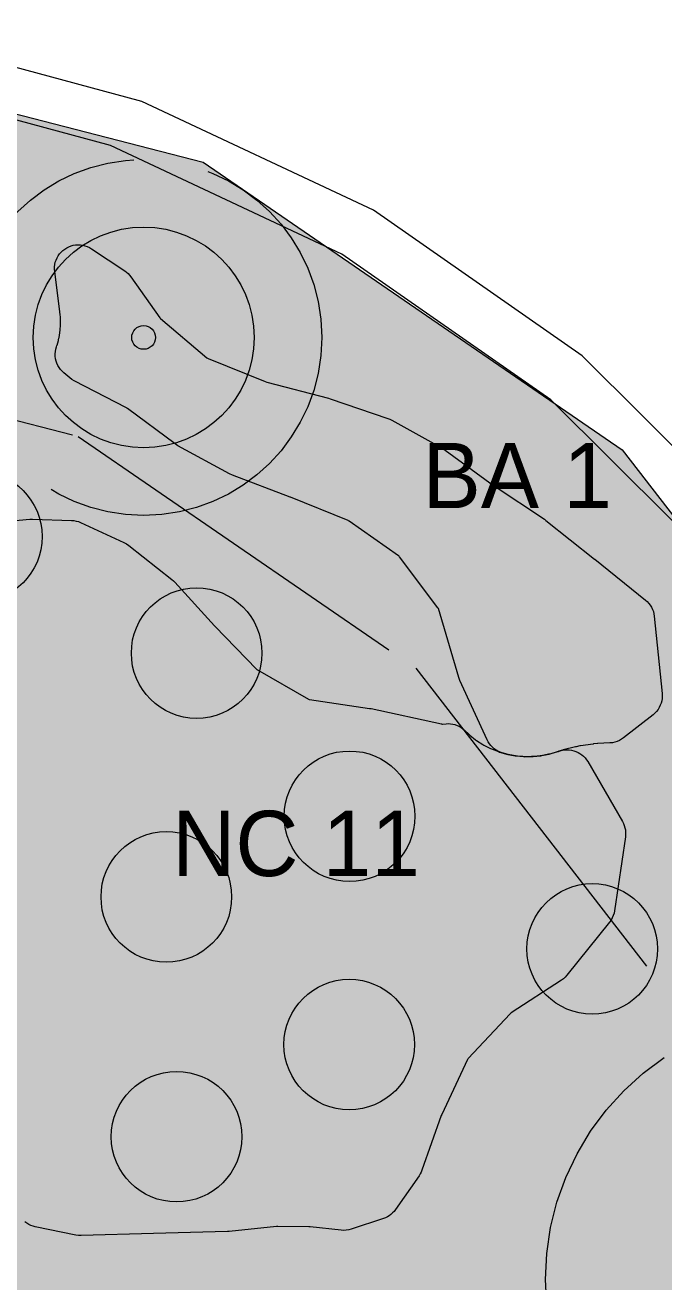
# Model space of a CAD drawing. Header units: metres. Extents: x 1 to 213, y 1 to 147.
# Drawn here: x 95.047 to 97.199, y 49.892 to 54.128 of the extents above; entities that cross this region are included whole.
import ezdxf

# ---------------------------------------------------------------- set-up
doc = ezdxf.new("R2010")
doc.units = ezdxf.units.M
doc.linetypes.add('DASHED', pattern=[1.524, 1.27, -0.254])
doc.layers.get('0').update_dxf_attribs({"lineweight": 0, "plot": 0})
for name, color, linetype, lineweight, plot in [('00-BASE-ARQUITECTURA', 8, 'Continuous', 0, False), ('PJ-ARBUSTOS', 82, 'Continuous', 0, False), ('PJ-COPA-ADULTA', 8, 'DASHED', 0, False), ('PJ-ETIQUETAS', 7, 'Continuous', 0, False), ('PJ-GRAVILLA', 42, 'Continuous', 0, False), ('PJ-HERBACEAS', 212, 'Continuous', 0, False), ('PJ-LIMITE-JARDIN', 7, 'Continuous', 0, False), ('PJ-MASAS', 92, 'Continuous', 0, False), ('PJ-MASAS-RELLENO', 92, 'Continuous', 0, False), ('PJ-PROTEGIDO', 30, 'DASHED', 0, False), ('PJ-RIEGO-SECTORES', 5, 'Continuous', 0, False), ('PJ-VISIBILIDAD', 1, 'DASHED', 0, False)]:
    doc.layers.add(name, color=color, linetype=linetype, lineweight=lineweight, plot=plot)

# ---------------------------------------------------------------- blocks, each defined once
blk = doc.blocks.new('PJ_NC')
blk.add_circle((0, 0), 0.22)
for tag, p, height in [('CODIGO', (0.15, 0.15), 0.2), ('ESPECIE', (0.15, -0.1), 0.15), ('ZONA', (0.15, -0.3), 0.15)]:
    blk.add_attdef(tag, p, '', height=height)
blk = doc.blocks.new('PJ_BA')
for radius in [0.372, 0.04]:
    blk.add_circle((0, 0), radius)
for tag, p, height in [('CODIGO', (0.15, 0.15), 0.2), ('ESPECIE', (0.15, -0.1), 0.15), ('ZONA', (0.15, -0.3), 0.15)]:
    blk.add_attdef(tag, p, '', height=height)

msp = doc.modelspace()

# ---------------------------------------------------------------- hatches: boundary and pattern name
at = {"layer": 'PJ-GRAVILLA'}
h = msp.add_hatch(dxfattribs=at)
h.set_pattern_fill('GRAVEL', scale=0.03)
h.paths.add_polyline_path([(77.6993, 54.0632), (78.7135, 54.0191), (78.7135, 53.4899), (79.0663, 53.2253), (90.7961, 53.2253), (91.1489, 53.4899), (91.1489, 54.0191), (92.1631, 54.0632), (94.1034, 54.0632), (95.6468, 53.6663), (97.0579, 52.6962), (98.1163, 51.3291), (101.2913, 42.642), (101.0708, 42.4656), (70.5996, 42.4656), (70.5555, 42.8184), (70.8201, 43.568), (73.8187, 51.3732), (74.6125, 52.4757), (75.4503, 53.1812), (76.3764, 53.7104), (77.6993, 54.0632)])
at = {"layer": 'PJ-MASAS-RELLENO'}
for points in [[(95.1466, 53.297), (95.1459, 53.3049), (95.1461, 53.3129), (95.147, 53.3208), (95.1487, 53.3286), (95.1512, 53.3361), (95.1544, 53.3434), (95.1584, 53.3503), (95.1629, 53.3568), (95.1682, 53.3628), (95.1739, 53.3683), (95.1802, 53.3731), (95.187, 53.3773), (95.1941, 53.3808), (95.2016, 53.3836), (95.2092, 53.3857), (95.2171, 53.3869), (95.225, 53.3874), (95.233, 53.3871), (95.2408, 53.386), (95.2486, 53.3841), (95.2561, 53.3815), (95.2633, 53.3782), (95.2701, 53.3741), (95.3824, 53.2996), (95.3883, 53.2953), (95.3939, 53.2904), (95.3989, 53.285), (95.4035, 53.2792), (95.501, 53.1413), (95.502, 53.14), (95.5032, 53.1389), (95.6596, 53.0065), (95.6613, 53.0052), (95.6632, 53.0044), (95.856, 52.9263), (95.8608, 52.9247), (96.0691, 52.8701), (96.0746, 52.8684), (96.2692, 52.8021), (96.2759, 52.7995), (96.2824, 52.7963), (96.454, 52.7006), (96.4622, 52.6954), (96.6254, 52.5763), (96.6268, 52.5753), (96.7962, 52.4627), (96.8017, 52.4586), (96.9654, 52.3282), (96.9658, 52.328), (97.1373, 52.19), (97.1432, 52.1848), (97.1486, 52.1789), (97.1533, 52.1726), (97.1575, 52.1658), (97.1609, 52.1587), (97.1636, 52.1512), (97.1655, 52.1435), (97.1667, 52.1357), (97.193, 51.8749), (97.1934, 51.8668), (97.193, 51.8588), (97.1918, 51.8508), (97.1898, 51.843), (97.187, 51.8355), (97.1835, 51.8282), (97.1792, 51.8214), (97.1743, 51.815), (97.1688, 51.8091), (97.1627, 51.8039), (97.0627, 51.7256), (97.056, 51.7209), (97.0489, 51.7169), (97.0414, 51.7137), (97.0335, 51.7112), (97.0255, 51.7095), (97.0174, 51.7087), (96.9768, 51.7067), (96.9749, 51.7066), (96.9622, 51.7053), (96.9602, 51.7051), (96.9177, 51.6988), (96.9158, 51.6984), (96.9033, 51.696), (96.9014, 51.6955), (96.8597, 51.6851), (96.8578, 51.6846), (96.8456, 51.6809), (96.8428, 51.6799), (96.8428, 51.6799), (96.8402, 51.6791), (96.818, 51.6723), (96.8105, 51.6705), (96.7897, 51.6663), (96.7821, 51.6651), (96.761, 51.6629), (96.7532, 51.6625), (96.732, 51.6624), (96.7243, 51.6627), (96.7061, 51.6644), (96.6991, 51.6653), (96.6745, 51.6698), (96.6664, 51.6717), (96.6541, 51.6753), (96.6469, 51.6778), (96.64, 51.6809), (96.6334, 51.6847), (96.6272, 51.6891), (96.6214, 51.6941), (96.6162, 51.6996), (96.6115, 51.7056), (96.6073, 51.712), (96.6038, 51.7187), (96.5119, 51.9189), (96.5079, 51.9296), (96.4394, 52.1613), (96.4388, 52.163), (96.4378, 52.1645), (96.3081, 52.336), (96.3068, 52.3376), (96.3052, 52.3389), (96.1387, 52.4556), (96.1368, 52.4568), (96.1348, 52.4578), (95.9405, 52.5371), (95.9397, 52.5374), (95.7455, 52.6116), (95.7359, 52.616), (95.562, 52.7105), (95.5525, 52.7165), (95.3915, 52.836), (95.3901, 52.8369), (95.3888, 52.8377), (95.212, 52.9295), (95.2046, 52.9339), (95.1977, 52.939), (95.1771, 52.9562), (95.1712, 52.9616), (95.1659, 52.9676), (95.1612, 52.9741), (95.1572, 52.981), (95.1539, 52.9883), (95.1513, 52.9958), (95.1495, 53.0036), (95.1485, 53.0116), (95.1483, 53.0196), (95.1489, 53.0276), (95.1503, 53.0355), (95.1524, 53.0432), (95.1539, 53.0476), (95.1545, 53.0495), (95.1589, 53.0651), (95.1594, 53.067), (95.1607, 53.0729), (95.1611, 53.0749), (95.1639, 53.0908), (95.1642, 53.0928), (95.1649, 53.0988), (95.1651, 53.1008), (95.1663, 53.117), (95.1664, 53.119), (95.1665, 53.125), (95.1665, 53.127), (95.166, 53.1432), (95.1659, 53.1452), (95.1654, 53.1518), (95.1653, 53.1528), (95.1644, 53.1608), (95.1643, 53.1618), (95.1466, 53.297)], [(93.8846, 51.994), (93.8887, 52.0003), (93.8934, 52.0061), (93.8986, 52.0115), (93.9042, 52.0164), (93.9103, 52.0207), (93.9168, 52.0244), (93.9236, 52.0275), (93.9306, 52.03), (93.9379, 52.0318), (93.9441, 52.033), (93.946, 52.0335), (94.0158, 52.051), (94.0177, 52.0515), (94.044, 52.0595), (94.0459, 52.0601), (94.1137, 52.0843), (94.1155, 52.085), (94.1409, 52.0955), (94.1427, 52.0963), (94.2077, 52.1271), (94.2095, 52.128), (94.2337, 52.1409), (94.2354, 52.1419), (94.2972, 52.1789), (94.2988, 52.18), (94.3217, 52.1952), (94.3233, 52.1964), (94.3811, 52.2392), (94.3826, 52.2404), (94.4039, 52.2579), (94.4054, 52.2592), (94.4587, 52.3075), (94.4601, 52.3088), (94.4795, 52.3283), (94.4809, 52.3297), (94.4893, 52.3389), (94.4946, 52.3443), (94.5003, 52.3491), (94.5065, 52.3533), (94.5131, 52.3569), (94.52, 52.3599), (94.5271, 52.3623), (94.7239, 52.417), (94.7322, 52.4188), (94.912, 52.4488), (94.9181, 52.4495), (95.0628, 52.4624), (95.0723, 52.4626), (95.203, 52.4587), (95.2109, 52.458), (95.2188, 52.4566), (95.2265, 52.4544), (95.2339, 52.4514), (95.3799, 52.3844), (95.3884, 52.3799), (95.3963, 52.3744), (95.5414, 52.2591), (95.5463, 52.2549), (95.5509, 52.2503), (95.685, 52.1028), (95.6859, 52.1018), (95.8272, 51.9567), (95.8285, 51.9555), (95.8301, 51.9545), (96.0019, 51.8561), (96.0035, 51.8552), (96.0054, 51.8549), (96.2072, 51.8252), (96.2125, 51.8242), (96.4493, 51.7728), (96.4513, 51.7724), (96.4533, 51.7725), (96.4652, 51.7736), (96.4727, 51.7739), (96.4803, 51.7735), (96.4878, 51.7723), (96.4952, 51.7705), (96.5024, 51.768), (96.5093, 51.7648), (96.5158, 51.7609), (96.522, 51.7565), (96.5277, 51.7515), (96.542, 51.7377), (96.5449, 51.7351), (96.5646, 51.7195), (96.5677, 51.7173), (96.5888, 51.7037), (96.5921, 51.7017), (96.6144, 51.6902), (96.618, 51.6886), (96.6413, 51.6793), (96.6449, 51.678), (96.669, 51.671), (96.6727, 51.6701), (96.6974, 51.6654), (96.7012, 51.6648), (96.7262, 51.6626), (96.7301, 51.6624), (96.7552, 51.6625), (96.759, 51.6627), (96.784, 51.6653), (96.7878, 51.6659), (96.8124, 51.6708), (96.8162, 51.6718), (96.8411, 51.6794), (96.8439, 51.6803), (96.8439, 51.6803), (96.8465, 51.6811), (96.8501, 51.6822), (96.8575, 51.6841), (96.8651, 51.6853), (96.8728, 51.6857), (96.8804, 51.6854), (96.888, 51.6843), (96.8954, 51.6826), (96.9027, 51.6801), (96.9097, 51.677), (96.9163, 51.6732), (96.9226, 51.6687), (96.9284, 51.6637), (96.9337, 51.6582), (96.9384, 51.6522), (96.9426, 51.6458), (97.0593, 51.4443), (97.0628, 51.4375), (97.0656, 51.4304), (97.0678, 51.423), (97.0692, 51.4155), (97.07, 51.4079), (97.0699, 51.4002), (97.0692, 51.3926), (97.0328, 51.1432), (97.0311, 51.1348), (97.0285, 51.1267), (97.0251, 51.1189), (97.0209, 51.1115), (97.0159, 51.1046), (96.8721, 50.926), (96.8665, 50.9198), (96.8603, 50.9142), (96.8536, 50.9093), (96.6845, 50.7986), (96.6827, 50.7972), (96.6809, 50.7956), (96.5395, 50.6451), (96.5382, 50.6435), (96.5372, 50.6417), (96.4506, 50.4566), (96.4491, 50.453), (96.3839, 50.2691), (96.3812, 50.2625), (96.3779, 50.2561), (96.3741, 50.2501), (96.2944, 50.1359), (96.2899, 50.1301), (96.2849, 50.1247), (96.2794, 50.1198), (96.2735, 50.1154), (96.2673, 50.1116), (96.2607, 50.1084), (96.2538, 50.1057), (96.1456, 50.0701), (96.1374, 50.0679), (96.129, 50.0665), (96.1206, 50.0661), (96.1121, 50.0665), (96.0068, 50.0777), (96.0029, 50.0779), (95.8981, 50.0787), (95.8938, 50.0785), (95.7343, 50.0626), (95.7285, 50.0622), (95.4792, 50.0555), (95.2357, 50.0483), (95.2265, 50.0486), (95.2173, 50.0499), (95.0811, 50.0779), (95.0735, 50.0798), (95.0662, 50.0825), (95.0591, 50.0859), (95.0524, 50.09), (95.0461, 50.0947), (95.0403, 50.1), (95.0351, 50.1059), (95.0304, 50.1122), (95.0265, 50.119), (95.0231, 50.1261), (94.9677, 50.2623), (94.9648, 50.2706), (94.8997, 50.4992), (94.8994, 50.5003), (94.8966, 50.5093), (94.8962, 50.5104), (94.8935, 50.5181), (94.8931, 50.5192), (94.8898, 50.5279), (94.8893, 50.529), (94.8062, 50.7287), (94.8059, 50.7295), (94.8029, 50.7362), (94.8025, 50.7371), (94.8, 50.7425), (94.7992, 50.7441), (94.7923, 50.7571), (94.7914, 50.7587), (94.7886, 50.7635), (94.7876, 50.765), (94.7796, 50.7773), (94.7786, 50.7788), (94.7753, 50.7833), (94.7742, 50.7848), (94.7651, 50.7963), (94.7639, 50.7977), (94.76, 50.8022), (94.7594, 50.8029), (94.7544, 50.8083), (94.7538, 50.809), (94.6358, 50.9327), (94.6351, 50.9334), (94.6301, 50.9384), (94.6295, 50.939), (94.6253, 50.943), (94.624, 50.9443), (94.6132, 50.9537), (94.6119, 50.9548), (94.6077, 50.9581), (94.6063, 50.9592), (94.5947, 50.9676), (94.5933, 50.9687), (94.5888, 50.9716), (94.5873, 50.9726), (94.5751, 50.9799), (94.5735, 50.9808), (94.5688, 50.9833), (94.5672, 50.9842), (94.5544, 50.9904), (94.5528, 50.9911), (94.5475, 50.9934), (94.5466, 50.9938), (94.54, 50.9965), (94.5392, 50.9968), (94.3704, 51.0609), (94.3693, 51.0612), (94.3613, 51.0641), (94.3602, 51.0644), (94.3536, 51.0665), (94.3516, 51.0671), (94.335, 51.0714), (94.3329, 51.0719), (94.3261, 51.0733), (94.325, 51.0735), (94.3166, 51.075), (94.3155, 51.0752), (94.1625, 51.0981), (94.155, 51.0996), (94.1478, 51.1018), (94.1407, 51.1046), (94.134, 51.1082), (94.1276, 51.1123), (94.1216, 51.117), (94.1162, 51.1223), (94.1112, 51.1281), (94.1068, 51.1343), (94.1031, 51.1409), (94.0999, 51.1478), (94.0807, 51.1967), (94.08, 51.1982), (94.0791, 51.1996), (93.9923, 51.3205), (93.9868, 51.3293), (93.9182, 51.4569), (93.9143, 51.4654), (93.8471, 51.6359), (93.8447, 51.6429), (93.8429, 51.65), (93.8419, 51.6573), (93.8415, 51.6646), (93.8395, 51.8951), (93.8398, 51.9023), (93.8407, 51.9095), (93.8423, 51.9165), (93.8444, 51.9234), (93.8472, 51.93), (93.8506, 51.9364), (93.8846, 51.994)]]:
    msp.add_hatch(color=7, dxfattribs=at).paths.add_polyline_path(points)

# ---------------------------------------------------------------- linework, layer by layer
at = {"layer": '00-BASE-ARQUITECTURA'}
for points in [[(98.4137, 50.8926), (98.0367, 51.6953), (97.5346, 52.4059), (96.9236, 53.0128), (96.2201, 53.5046), (95.4403, 53.87), (94.6006, 54.0977), (93.7171, 54.1761)], [(98.3079, 50.7444), (97.9309, 51.5472), (97.4288, 52.2577), (96.8178, 52.8646), (96.1143, 53.3564), (95.3345, 53.7219), (94.4947, 53.9495), (93.6113, 54.0279)]]:
    msp.add_lwpolyline(points, dxfattribs=at)
at = {"layer": 'PJ-COPA-ADULTA'}
msp.add_circle((95.4462, 53.0752), 0.6, dxfattribs=at)
at = {"layer": 'PJ-LIMITE-JARDIN'}
msp.add_lwpolyline([(77.6993, 54.0632), (78.7135, 54.0191), (78.7135, 53.4899), (79.0663, 53.2253), (90.7961, 53.2253), (91.1489, 53.4899), (91.1489, 54.0191), (92.1631, 54.0632), (94.1034, 54.0632), (95.6468, 53.6663), (97.0579, 52.6962), (98.1163, 51.3291), (101.2913, 42.642), (101.0708, 42.4656), (70.5996, 42.4656), (70.5555, 42.8184), (70.8201, 43.568), (73.8187, 51.3732), (74.6125, 52.4757), (75.4503, 53.1812), (76.3764, 53.7104), (77.6993, 54.0632)], close=True, dxfattribs=at)
at = {"layer": 'PJ-MASAS'}
msp.add_lwpolyline([(95.1466, 53.297), (95.1459, 53.3049), (95.1461, 53.3129), (95.147, 53.3208), (95.1487, 53.3286), (95.1512, 53.3361), (95.1544, 53.3434), (95.1584, 53.3503), (95.1629, 53.3568), (95.1682, 53.3628), (95.1739, 53.3683), (95.1802, 53.3731), (95.187, 53.3773), (95.1941, 53.3808), (95.2016, 53.3836), (95.2092, 53.3857), (95.2171, 53.3869), (95.225, 53.3874), (95.233, 53.3871), (95.2408, 53.386), (95.2486, 53.3841), (95.2561, 53.3815), (95.2633, 53.3782), (95.2701, 53.3741), (95.3824, 53.2996), (95.3883, 53.2953), (95.3939, 53.2904), (95.3989, 53.285), (95.4035, 53.2792), (95.501, 53.1413), (95.502, 53.14), (95.5032, 53.1389), (95.6596, 53.0065), (95.6613, 53.0052), (95.6632, 53.0044), (95.856, 52.9263), (95.8608, 52.9247), (96.0691, 52.8701), (96.0746, 52.8684), (96.2692, 52.8021), (96.2759, 52.7995), (96.2824, 52.7963), (96.454, 52.7006), (96.4622, 52.6954), (96.6254, 52.5763), (96.6268, 52.5753), (96.7962, 52.4627), (96.8017, 52.4586), (96.9654, 52.3282), (96.9658, 52.328), (97.1373, 52.19), (97.1432, 52.1848), (97.1486, 52.1789), (97.1533, 52.1726), (97.1575, 52.1658), (97.1609, 52.1587), (97.1636, 52.1512), (97.1655, 52.1435), (97.1667, 52.1357), (97.193, 51.8749), (97.1934, 51.8668), (97.193, 51.8588), (97.1918, 51.8508), (97.1898, 51.843), (97.187, 51.8355), (97.1835, 51.8282), (97.1792, 51.8214), (97.1743, 51.815), (97.1688, 51.8091), (97.1627, 51.8039), (97.0627, 51.7256), (97.056, 51.7209), (97.0489, 51.7169), (97.0414, 51.7137), (97.0335, 51.7112), (97.0255, 51.7095), (97.0174, 51.7087), (96.9768, 51.7067), (96.9749, 51.7066), (96.9622, 51.7053), (96.9602, 51.7051), (96.9177, 51.6988), (96.9158, 51.6984), (96.9033, 51.696), (96.9014, 51.6955), (96.8597, 51.6851), (96.8578, 51.6846), (96.8456, 51.6809), (96.8428, 51.6799), (96.8428, 51.6799), (96.8402, 51.6791), (96.818, 51.6723), (96.8105, 51.6705), (96.7897, 51.6663), (96.7821, 51.6651), (96.761, 51.6629), (96.7532, 51.6625), (96.732, 51.6624), (96.7243, 51.6627), (96.7061, 51.6644), (96.6991, 51.6653), (96.6745, 51.6698), (96.6664, 51.6717), (96.6541, 51.6753), (96.6469, 51.6778), (96.64, 51.6809), (96.6334, 51.6847), (96.6272, 51.6891), (96.6214, 51.6941), (96.6162, 51.6996), (96.6115, 51.7056), (96.6073, 51.712), (96.6038, 51.7187), (96.5119, 51.9189), (96.5079, 51.9296), (96.4394, 52.1613), (96.4388, 52.163), (96.4378, 52.1645), (96.3081, 52.336), (96.3068, 52.3376), (96.3052, 52.3389), (96.1387, 52.4556), (96.1368, 52.4568), (96.1348, 52.4578), (95.9405, 52.5371), (95.9397, 52.5374), (95.7455, 52.6116), (95.7359, 52.616), (95.562, 52.7105), (95.5525, 52.7165), (95.3915, 52.836), (95.3901, 52.8369), (95.3888, 52.8377), (95.212, 52.9295), (95.2046, 52.9339), (95.1977, 52.939), (95.1771, 52.9562), (95.1712, 52.9616), (95.1659, 52.9676), (95.1612, 52.9741), (95.1572, 52.981), (95.1539, 52.9883), (95.1513, 52.9958), (95.1495, 53.0036), (95.1485, 53.0116), (95.1483, 53.0196), (95.1489, 53.0276), (95.1503, 53.0355), (95.1524, 53.0432), (95.1539, 53.0476), (95.1545, 53.0495), (95.1589, 53.0651), (95.1594, 53.067), (95.1607, 53.0729), (95.1611, 53.0749), (95.1639, 53.0908), (95.1642, 53.0928), (95.1649, 53.0988), (95.1651, 53.1008), (95.1663, 53.117), (95.1664, 53.119), (95.1665, 53.125), (95.1665, 53.127), (95.166, 53.1432), (95.1659, 53.1452), (95.1654, 53.1518), (95.1653, 53.1528), (95.1644, 53.1608), (95.1643, 53.1618), (95.1466, 53.297)], close=True, dxfattribs=at)
msp.add_lwpolyline([(94.9181, 52.4495), (95.0628, 52.4624), (95.0723, 52.4626), (95.203, 52.4587), (95.2109, 52.458), (95.2188, 52.4566), (95.2265, 52.4544), (95.2339, 52.4514), (95.3799, 52.3844), (95.3884, 52.3799), (95.3963, 52.3744), (95.5414, 52.2591), (95.5463, 52.2549), (95.5509, 52.2503), (95.685, 52.1028), (95.6859, 52.1018), (95.8272, 51.9567), (95.8285, 51.9555), (95.8301, 51.9545), (96.0019, 51.8561), (96.0035, 51.8552), (96.0054, 51.8549), (96.2072, 51.8252), (96.2125, 51.8242), (96.4493, 51.7728), (96.4513, 51.7724), (96.4533, 51.7725), (96.4652, 51.7736), (96.4727, 51.7739), (96.4803, 51.7735), (96.4878, 51.7723), (96.4952, 51.7705), (96.5024, 51.768), (96.5093, 51.7648), (96.5158, 51.7609), (96.522, 51.7565), (96.5277, 51.7515), (96.542, 51.7377), (96.5449, 51.7351), (96.5646, 51.7195), (96.5677, 51.7173), (96.5888, 51.7037), (96.5921, 51.7017), (96.6144, 51.6902), (96.618, 51.6886), (96.6413, 51.6793), (96.6449, 51.678), (96.669, 51.671), (96.6727, 51.6701), (96.6974, 51.6654), (96.7012, 51.6648), (96.7262, 51.6626), (96.7301, 51.6624), (96.7552, 51.6625), (96.759, 51.6627), (96.784, 51.6653), (96.7878, 51.6659), (96.8124, 51.6708), (96.8162, 51.6718), (96.8411, 51.6794), (96.8439, 51.6803), (96.8439, 51.6803), (96.8465, 51.6811), (96.8501, 51.6822), (96.8575, 51.6841), (96.8651, 51.6853), (96.8728, 51.6857), (96.8804, 51.6854), (96.888, 51.6843), (96.8954, 51.6826), (96.9027, 51.6801), (96.9097, 51.677), (96.9163, 51.6732), (96.9226, 51.6687), (96.9284, 51.6637), (96.9337, 51.6582), (96.9384, 51.6522), (96.9426, 51.6458), (97.0593, 51.4443), (97.0628, 51.4375), (97.0656, 51.4304), (97.0678, 51.423), (97.0692, 51.4155), (97.07, 51.4079), (97.0699, 51.4002), (97.0692, 51.3926), (97.0328, 51.1432), (97.0311, 51.1348), (97.0285, 51.1267), (97.0251, 51.1189), (97.0209, 51.1115), (97.0159, 51.1046), (96.8721, 50.926), (96.8665, 50.9198), (96.8603, 50.9142), (96.8536, 50.9093), (96.6845, 50.7986), (96.6827, 50.7972), (96.6809, 50.7956), (96.5395, 50.6451), (96.5382, 50.6435), (96.5372, 50.6417), (96.4506, 50.4566), (96.4491, 50.453), (96.3839, 50.2691), (96.3812, 50.2625), (96.3779, 50.2561), (96.3741, 50.2501), (96.2944, 50.1359), (96.2899, 50.1301), (96.2849, 50.1247), (96.2794, 50.1198), (96.2735, 50.1154), (96.2673, 50.1116), (96.2607, 50.1084), (96.2538, 50.1057), (96.1456, 50.0701), (96.1374, 50.0679), (96.129, 50.0665), (96.1206, 50.0661), (96.1121, 50.0665), (96.0068, 50.0777), (96.0029, 50.0779), (95.8981, 50.0787), (95.8938, 50.0785), (95.7343, 50.0626), (95.7285, 50.0622), (95.4792, 50.0555), (95.2357, 50.0483), (95.2265, 50.0486), (95.2173, 50.0499), (95.0811, 50.0779), (95.0735, 50.0798), (95.0662, 50.0825), (95.0591, 50.0859), (95.0524, 50.09), (95.0461, 50.0947)], dxfattribs=at)
at = {"layer": 'PJ-PROTEGIDO'}
msp.add_lwpolyline([(97.2, 49.1517), (97.129, 49.2043), (97.0636, 49.2636), (97.0043, 49.329), (96.9517, 49.4), (96.9063, 49.4757), (96.8685, 49.5556), (96.8388, 49.6387), (96.8173, 49.7244), (96.8043, 49.8118), (96.8, 49.9), (96.8043, 49.9882), (96.8173, 50.0756), (96.8388, 50.1613), (96.8685, 50.2444), (96.9063, 50.3243), (96.9517, 50.4), (97.0043, 50.471), (97.0636, 50.5364), (97.129, 50.5957), (97.2, 50.6483)], dxfattribs=at)
at = {"layer": 'PJ-RIEGO-SECTORES'}
msp.add_lwpolyline([(78.7135, 53.4899), (79.0663, 53.2253), (90.7961, 53.2253), (91.1489, 53.4899), (91.1489, 54.0191), (92.1631, 54.0632), (94.1034, 54.0632), (95.6468, 53.6663), (97.0579, 52.6962), (98.1163, 51.3291), (101.2913, 42.642), (101.0708, 42.4656), (70.5996, 42.4656), (70.5555, 42.8184), (70.8201, 43.568), (73.8187, 51.3732), (74.6125, 52.4757), (75.4503, 53.1812), (76.3764, 53.7104), (77.6993, 54.0632), (78.7135, 54.0191), (78.7135, 53.4899)], close=True, dxfattribs=at)
at = {"layer": 'PJ-VISIBILIDAD'}
msp.add_lwpolyline([(79.0663, 52.2253), (90.7961, 52.2253), (90.8879, 52.2295), (90.979, 52.2422), (91.0684, 52.2631), (91.1556, 52.2922), (91.2398, 52.3291), (91.3202, 52.3736), (91.3961, 52.4253), (91.7489, 52.6899), (91.828, 52.7559), (91.8999, 52.8296), (91.9638, 52.9103), (92.0191, 52.9972), (92.0491, 53.0573), (92.1849, 53.0632), (93.9769, 53.0632), (95.2262, 52.7419), (96.3628, 51.9605), (97.2304, 50.8399), (99.9256, 43.4656), (71.852, 43.4656)], dxfattribs=at)

# ---------------------------------------------------------------- block references
at = {"layer": 'PJ-ARBUSTOS'}
msp.add_blockref('PJ_BA', (95.4462, 53.0752), dxfattribs=at)
at = {"layer": 'PJ-HERBACEAS'}
for p in [(94.8843, 52.4041), (95.6248, 52.0115), (96.1402, 51.4615), (95.5226, 51.1897), (96.9576, 51.0146), (96.1389, 50.6923), (95.5572, 50.3817)]:
    msp.add_blockref('PJ_NC', p, dxfattribs=at)

# ---------------------------------------------------------------- texts
at = {"layer": 'PJ-ETIQUETAS'}
for s, p in [('BA 1', (96.386, 52.4999)), ('NC 11', (95.5428, 51.26))]:
    msp.add_text(s, height=0.22, dxfattribs=at).set_placement(p)

doc.saveas('drawing.dxf')
